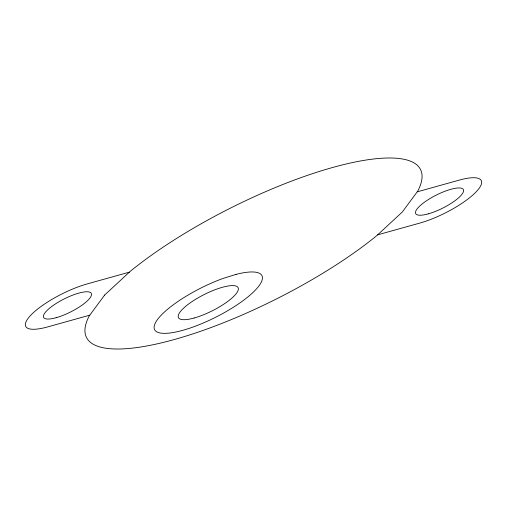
<?xml version="1.0" encoding="UTF-8"?>
<svg xmlns="http://www.w3.org/2000/svg" width="507" height="507" viewBox="0 0 507 507"><rect width="100%" height="100%" fill="white"/><g stroke="black" fill="none" stroke-linecap="round" stroke-linejoin="round"><path stroke-width="0.76" d="M129.355 272.158L87.248 283.901A46.733 12.726 -26.7 0 0 30.255 315.785A46.733 12.726 -26.7 0 0 47.677 326.907L89.783 315.164M417.217 191.836L459.323 180.093A46.733 12.726 -26.7 0 1 476.745 191.215A46.733 12.726 -26.7 0 1 419.752 223.099L377.645 234.842M104.67 295.023L89.257 315.874A186.937 50.896 -26.7 0 0 174.357 339.513A186.937 50.896 -26.7 0 0 376.771 235.654L402.33 211.977L417.743 191.126A186.937 50.896 -26.7 0 0 332.643 167.487A186.937 50.896 -26.7 0 0 130.229 271.346L104.67 295.023M236.008 274.388L223.017 278.457A60.086 16.363 -26.7 0 0 154.793 330A60.086 16.363 -26.7 0 0 238.74 303.731A60.086 16.363 -26.7 0 0 236.008 274.388M428.231 213.878A26.706 7.269 -26.7 0 0 463.601 190.315A26.706 7.269 -26.7 0 0 426.774 200.588A26.706 7.269 -26.7 0 0 428.231 213.878M56.157 317.693A26.706 7.269 -26.7 0 0 91.533 294.123A26.706 7.269 -26.7 0 0 54.705 304.403A26.706 7.269 -26.7 0 0 56.157 317.693M194.143 318.009A33.38 9.088 -26.7 0 0 238.36 288.546A33.38 9.088 -26.7 0 0 192.324 301.392A33.38 9.088 -26.7 0 0 194.143 318.009"/></g></svg>
